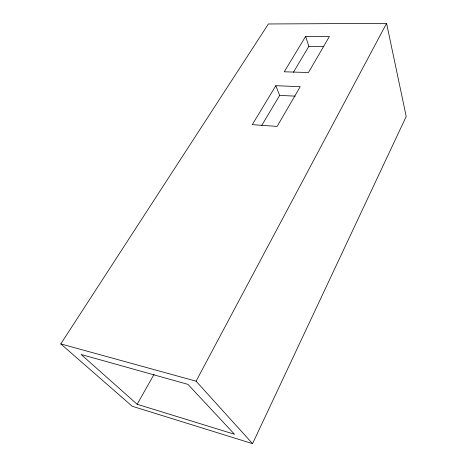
<?xml version="1.0" encoding="UTF-8"?>
<svg xmlns="http://www.w3.org/2000/svg" width="467" height="467" viewBox="0 0 467 467"><rect width="100%" height="100%" fill="white"/><g stroke="black" fill="none" stroke-linecap="round" stroke-linejoin="round"><path stroke-width="0.7" d="M252.559 443.65L406.214 116.464L386.577 23.35L268.391 23.975L60.786 343.91L132.161 406.226L252.559 443.65L196.093 381.183L60.786 343.91M196.093 381.183L386.577 23.35M137.146 404.27L234.475 434.246L187.95 384.376L81.118 354.482L137.146 404.27L154.022 374.446M261.789 125.366L279.64 95.396L275.828 85.706L300.223 86.693L277.135 126.399L252.285 124.648L275.828 85.706M293.404 72.286L308.868 46.332L305.634 36.408L329.404 36.496L308.459 72.519L284.24 71.795L305.634 36.408M308.868 46.332L323.818 46.496M279.64 95.396L295.237 96.138"/></g></svg>
